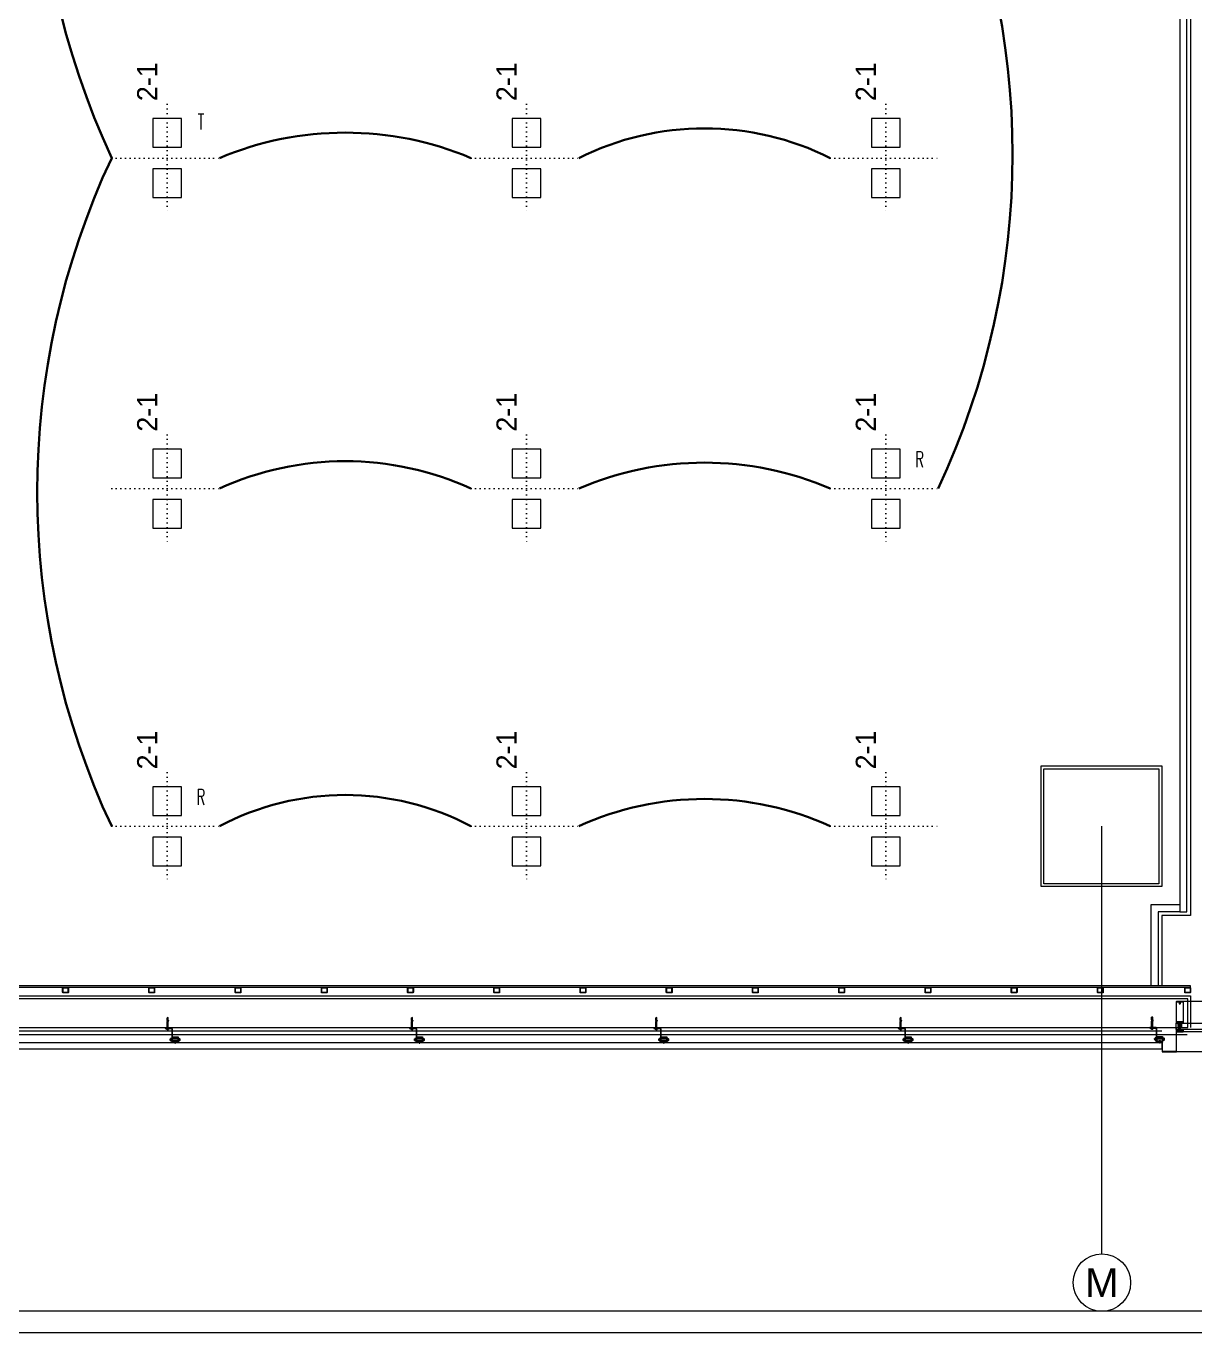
# Model space of a CAD drawing. Extents: x -2012 to 34975, y -1043 to 8321.
# Drawn here: x 25488 to 26301, y 0 to 909 of the extents above; entities that cross this region are included whole.
import ezdxf
from ezdxf.enums import TextEntityAlignment as Align

# ---------------------------------------------------------------- set-up
doc = ezdxf.new("R2010")
doc.units = 0
doc.header["$LTSCALE"] = 25
doc.header["$PDMODE"] = 1
doc.linetypes.add('DOT2', pattern=[0.125, 0, -0.125])
doc.linetypes.add('Grundrisse$0$AUSGEZOGEN', pattern=[2, 1, 1])
doc.layers.get('0').update_dxf_attribs({"color": 9, "lineweight": 9})
for name, color, linetype, lineweight in [('00', 9, 'Continuous', 9), ('01', 9, 'Continuous', 9), ('06C', 9, 'Continuous', 9), ('06D', 9, 'Continuous', 9), ('10', 9, 'Continuous', 9), ('10A', 9, 'Continuous', 9), ('11', 9, 'Continuous', 9), ('14', 9, 'Continuous', 9), ('15', 9, 'Continuous', 9), ('24', 9, 'Continuous', 9), ('31', 9, 'Continuous', 9), ('33', 9, 'BATTING', 9), ('40A', 9, 'Continuous', 9), ('E-KABLO', 7, 'Continuous', 30), ('E-LİNYE', 7, 'Continuous', 30)]:
    doc.layers.add(name, color=color, linetype=linetype, lineweight=lineweight)
doc.styles.add('Arial', font='arial.ttf', dxfattribs={"height": 2.5})
doc.styles.add('E-YAZI', font='txttw.shx')
doc.styles.add('TX-TEXT', font='')
doc.styles.get('TX-TEXT').set_extended_font_data('TrSah Futura Lt BT')
doc.linetypes.add('BATTING', pattern='A,0.0001,-0.1,[134,ltypeshp.shx,S=0.1,R=0,X=-0.1,Y=0],-0.2,[134,ltypeshp.shx,S=0.1,R=180,X=0.1,Y=0],-0.1', length=0.4001)

# ---------------------------------------------------------------- blocks, each defined once
blk = doc.blocks.new('p-kolon-80x80-vw')
at = {"layer": '01'}
blk.add_lwpolyline([(-40, -40), (-40, 40), (40, 40), (40, -40)], close=True, dxfattribs=at)
blk = doc.blocks.new('p-profil-21')
at = {"layer": '10A', "linetype": 'Continuous'}
for points in [[(2.39, 20.82), (2.34, 20.87), (-2.34, 20.87), (-2.39, 20.82), (-2.39, 20.21), (-2.3, 20.18), (-2.28, 20.12), (-2.39, 19.8), (-2.5, 19.8), (-2.5, 20.85), (-2.45, 20.96), (-2.35, 21), (2.35, 21), (2.46, 20.95), (2.5, 20.85), (2.5, 19.8), (2.39, 19.8), (2.28, 20.12), (2.3, 20.18), (2.39, 20.21)], [(-2.07, 19.94), (-1.95, 19.94), (-1.95, 19.88), (-2.03, 19.8), (-2.35, 19.8), (-2.25, 20.17), (-2.25, 20.2), (-2.27, 20.23), (-2.33, 20.26), (-2.35, 20.31), (-2.27, 20.47), (-2.2, 20.61), (-2.13, 20.78), (-2.1, 20.79), (-2.07, 20.78), (-2.05, 20.74), (-2.05, 20.4), (-2, 20.35), (-1.08, 20.35), (-0.98, 20.25), (-0.98, 20.1), (-0.88, 20), (-0.03, 20), (0, 19.98), (0.02, 20), (0.88, 20), (0.98, 20.1), (0.98, 20.25), (1.08, 20.35), (2, 20.35), (2.05, 20.4), (2.05, 20.74), (2.07, 20.78), (2.1, 20.79), (2.14, 20.77), (2.21, 20.58), (2.26, 20.48), (2.35, 20.3), (2.33, 20.27), (2.27, 20.23), (2.25, 20.2), (2.25, 20.18), (2.35, 19.8), (2.03, 19.8), (1.95, 19.88), (1.95, 19.94), (2.07, 19.94), (2.07, 20.1), (1.97, 20.2), (1.13, 20.2), (1.13, 19.94), (1.25, 19.94), (1.25, 19.88), (1.17, 19.8), (-1.17, 19.8), (-1.25, 19.88), (-1.25, 19.94), (-1.13, 19.94), (-1.13, 20.2), (-1.97, 20.2), (-2.07, 20.1)], [(2.5, 14.75), (2.5, 0.15), (2.46, 0.05), (2.35, 0), (-2.35, 0), (-2.47, 0.06), (-2.5, 0.15), (-2.5, 14.75), (-2.3, 14.75), (-2.22, 14.67), (-2.22, 14.61), (-2.34, 14.61), (-2.34, 14.38), (-1.9, 14.38), (-1.87, 14.36), (-1.85, 14.38), (-1.4, 14.38), (-1.4, 14.61), (-1.52, 14.61), (-1.52, 14.67), (-1.44, 14.75), (-1.08, 14.75), (-1.08, 14.63), (-1.2, 14.63), (-1.2, 14.42), (-0.65, 14.42), (-0.53, 14.48), (-0.5, 14.57), (-0.5, 15.7), (-0.45, 15.75), (-0.35, 15.75), (-0.25, 15.65), (-0.25, 15.56), (-0.2, 15.53), (-0.2, 15.41), (-0.25, 15.38), (-0.2, 15.35), (-0.2, 15.23), (-0.25, 15.2), (-0.2, 15.17), (-0.2, 15.05), (-0.25, 15.02), (-0.2, 14.99), (-0.2, 14.87), (-0.25, 14.84), (-0.2, 14.81), (-0.2, 14.69), (-0.25, 14.66), (-0.2, 14.63), (-0.2, 14.59), (-0.09, 14.4), (0, 14.35), (0.09, 14.4), (0.2, 14.59), (0.2, 14.72), (0.25, 14.75), (0.2, 14.78), (0.2, 14.9), (0.25, 14.93), (0.2, 14.96), (0.2, 15.08), (0.25, 15.11), (0.2, 15.14), (0.2, 15.26), (0.25, 15.29), (0.2, 15.32), (0.2, 15.44), (0.25, 15.47), (0.2, 15.5), (0.2, 15.62), (0.25, 15.65), (0.37, 15.75), (0.45, 15.75), (0.5, 15.7), (0.5, 14.57), (0.56, 14.45), (0.65, 14.42), (1.22, 14.42), (1.22, 14.63), (1.1, 14.63), (1.1, 14.75), (1.46, 14.75), (1.54, 14.67), (1.54, 14.61), (1.42, 14.61), (1.42, 14.38), (1.86, 14.38), (1.89, 14.36), (1.91, 14.38), (2.36, 14.38), (2.36, 14.61), (2.24, 14.61), (2.24, 14.67), (2.32, 14.75)]]:
    blk.add_lwpolyline(points, close=True, dxfattribs=at)
at = {"layer": '10A', "linetype": 'Grundrisse$0$AUSGEZOGEN'}
for points in [[(-0.94, 18.2), (-0.89, 18.22), (-0.5, 18.27), (-0.5, 18.16), (-0.55, 18.11), (-0.58, 18.09), (-0.9, 18.09), (-1.05, 18), (-1.1, 17.89), (-1.13, 17.55), (-1.13, 17.54), (-1.16, 17.53), (-1.18, 17.55), (-1.18, 17.9), (-1.18, 17.91), (-1.17, 17.96), (-1.15, 18), (-1.13, 18.05), (-1.1, 18.09), (-1.06, 18.12), (-1.02, 18.16), (-0.98, 18.18)], [(0.5, 15.78), (0.32, 15.78), (0.22, 15.72), (0.19, 15.58), (0.2, 15.41), (0.21, 15.24), (0.21, 15.16), (0.24, 15.13), (0.2, 15.1), (0.2, 15.06), (0.19, 14.88), (0.19, 14.83), (0.17, 14.77), (0.09, 14.63), (0, 14.58), (-0.09, 14.63), (-0.17, 14.77), (-0.19, 14.83), (-0.19, 14.88), (-0.2, 15.06), (-0.2, 15.1), (-0.23, 15.13), (-0.21, 15.16), (-0.21, 15.24), (-0.2, 15.41), (-0.19, 15.58), (-0.23, 15.73), (-0.32, 15.78), (-0.5, 15.78), (-0.5, 18.61), (-0.48, 18.69), (-0.37, 18.93), (-0.37, 18.96), (-0.4, 18.97), (-0.47, 18.96), (-0.49, 18.97), (-0.5, 19.02), (-0.5, 19.56), (-0.4, 19.66), (-0.29, 19.63), (-0.27, 19.52), (-0.34, 19.52), (-0.37, 19.49), (-0.37, 19.2), (-0.34, 19.13), (-0.03, 18.82), (0, 18.81), (0.04, 18.82), (0.34, 19.13), (0.37, 19.2), (0.37, 19.49), (0.34, 19.52), (0.26, 19.52), (0.29, 19.63), (0.36, 19.66), (0.47, 19.63), (0.5, 19.56), (0.5, 18.99), (0.47, 18.96), (0.4, 18.97), (0.38, 18.96), (0.37, 18.93), (0.48, 18.69), (0.5, 18.61)], [(0.92, 18.21), (0.88, 18.22), (0.5, 18.27), (0.5, 18.16), (0.55, 18.11), (0.58, 18.09), (0.89, 18.09), (1.04, 18), (1.08, 17.89), (1.11, 17.56), (1.12, 17.54), (1.15, 17.53), (1.17, 17.55), (1.17, 17.9), (1.17, 17.91), (1.16, 17.96), (1.14, 18), (1.12, 18.05), (1.09, 18.09), (1.05, 18.13), (1.01, 18.16), (0.97, 18.18)], [(-0.94, 17.32), (-0.89, 17.34), (-0.5, 17.39), (-0.5, 17.28), (-0.55, 17.23), (-0.58, 17.21), (-0.9, 17.21), (-1.05, 17.12), (-1.1, 17.01), (-1.13, 16.67), (-1.13, 16.66), (-1.16, 16.65), (-1.18, 16.67), (-1.18, 17.02), (-1.18, 17.03), (-1.17, 17.08), (-1.15, 17.12), (-1.13, 17.17), (-1.1, 17.21), (-1.06, 17.24), (-1.02, 17.28), (-0.98, 17.3)], [(-0.94, 16.44), (-0.89, 16.46), (-0.5, 16.51), (-0.5, 16.4), (-0.55, 16.35), (-0.58, 16.33), (-0.9, 16.33), (-1.05, 16.24), (-1.1, 16.13), (-1.13, 15.79), (-1.13, 15.78), (-1.16, 15.77), (-1.18, 15.79), (-1.18, 16.14), (-1.18, 16.15), (-1.17, 16.2), (-1.15, 16.24), (-1.13, 16.29), (-1.1, 16.33), (-1.06, 16.36), (-1.02, 16.4), (-0.98, 16.42)], [(0.92, 17.33), (0.88, 17.34), (0.5, 17.39), (0.5, 17.28), (0.55, 17.23), (0.58, 17.21), (0.89, 17.21), (1.04, 17.12), (1.08, 17.01), (1.11, 16.68), (1.12, 16.66), (1.15, 16.65), (1.17, 16.67), (1.17, 17.02), (1.17, 17.03), (1.16, 17.08), (1.14, 17.12), (1.12, 17.17), (1.09, 17.21), (1.05, 17.25), (1.01, 17.28), (0.97, 17.3)], [(0.92, 16.45), (0.88, 16.46), (0.5, 16.51), (0.5, 16.4), (0.55, 16.35), (0.58, 16.33), (0.89, 16.33), (1.04, 16.24), (1.08, 16.13), (1.11, 15.8), (1.12, 15.78), (1.15, 15.77), (1.17, 15.79), (1.17, 16.14), (1.17, 16.15), (1.16, 16.2), (1.14, 16.24), (1.12, 16.29), (1.09, 16.33), (1.05, 16.37), (1.01, 16.4), (0.97, 16.42)]]:
    blk.add_lwpolyline(points, close=True, dxfattribs=at)
at = {"layer": '10A', "linetype": 'Continuous'}
blk.add_lwpolyline([(2.29, 14.15), (-2.29, 14.15), (-2.29, 0.21), (-0.16, 0.21), (-0.11, 0.26), (-0.11, 0.72), (-0.17, 0.78), (-0.22, 0.8), (-0.27, 0.83), (-0.31, 0.87), (-0.35, 0.91), (-0.38, 0.95), (-0.41, 1), (-0.43, 1.05), (-0.45, 1.1), (-0.46, 1.16), (-0.46, 1.21), (-0.45, 1.27), (-0.44, 1.32), (-0.42, 1.38), (-0.4, 1.43), (-0.37, 1.47), (-0.33, 1.51), (-0.29, 1.55), (-0.18, 1.56), (-0.13, 1.48), (-0.13, 1.34), (-0.16, 1.32), (-0.18, 1.33), (-0.22, 1.22), (-0.18, 1.08), (-0.16, 1.08), (-0.14, 1.07), (-0.12, 1), (0.01, 0.96), (0.11, 1), (0.12, 1.07), (0.15, 1.08), (0.16, 1.07), (0.2, 1.22), (0.16, 1.32), (0.15, 1.32), (0.12, 1.33), (0.11, 1.35), (0.11, 1.48), (0.18, 1.58), (0.27, 1.55), (0.31, 1.51), (0.35, 1.47), (0.38, 1.43), (0.41, 1.38), (0.42, 1.32), (0.44, 1.27), (0.44, 1.21), (0.44, 1.16), (0.43, 1.1), (0.42, 1.05), (0.39, 1), (0.37, 0.95), (0.33, 0.91), (0.29, 0.87), (0.25, 0.83), (0.2, 0.8), (0.15, 0.78), (0.09, 0.72), (0.09, 0.26), (0.14, 0.21), (2.29, 0.21), (2.29, 14.15)], dxfattribs=at)
blk = doc.blocks.new('p-cephe-birincikat-onkisim')
at = {"layer": '06D'}
for points in [[(-240, -3762), (-903.15, -3762)], [(-240, -3783), (-903.15, -3783)], [(-240, -3797), (-908.15, -3797)]]:
    blk.add_lwpolyline(points, dxfattribs=at)
at = {"layer": '15', "linetype": 'Continuous'}
blk.add_lwpolyline([(-908.03, -3777), (-742.27, -3777), (-742.27, -3781.5), (-908.03, -3781.5)], close=True, dxfattribs=at)
at = {"xscale": -1, "rotation": 180}
blk.add_blockref('p-profil-21', (-905.5, -3762), dxfattribs=at)
blk = doc.blocks.new('cxvxv')
for p, q in [((-21988.4, 8560.98, 0), (-21988.4, 8560.32, 0)), ((-21988.4, 8560.32, 0), (-21986.64, 8560.32, 0)), ((-21986.86, 8561.07, 0), (-21988.18, 8561.07, 0)), ((-21988.02, 8561.25, 0), (-21987.03, 8561.3, 0)), ((-21988.02, 8561.25, 0), (-21988, 8561.26, 0)), ((-21988, 8561.23, 0), (-21988.02, 8561.25, 0)), ((-21988.02, 8561.13, 0), (-21987.03, 8561.19, 0)), ((-21988.02, 8561.13, 0), (-21988, 8561.14, 0)), ((-21988, 8561.11, 0), (-21988.02, 8561.13, 0)), ((-21988.02, 8560.32, 0), (-21987.02, 8560.32, 0)), ((-21988.02, 8560.28, 0), (-21988.02, 8560.32, 0)), ((-21988.02, 8560.11, 0), (-21988.02, 8555.61, 0)), ((-21988, 8561.3, 0), (-21987.94, 8561.35, 0)), ((-21988, 8561.26, 0), (-21988, 8561.3, 0)), ((-21988, 8561.14, 0), (-21988, 8561.23, 0)), ((-21988, 8561.07, 0), (-21988, 8561.11, 0)), ((-21987.96, 8560.98, 0), (-21987.96, 8560.32, 0)), ((-21987.54, 8561.35, 0), (-21987.94, 8561.35, 0)), ((-21987.7, 8561.05, 0), (-21987.7, 8561.08, 0)), ((-21987.7, 8561.07, 0), (-21987.7, 8561.07, 0)), ((-21987.54, 8561.35, 0), (-21987.1, 8561.35, 0)), ((-21987.03, 8561.3, 0), (-21987.1, 8561.35, 0)), ((-21987.08, 8560.64, 0), (-21987.08, 8560.98, 0)), ((-21987.08, 8560.64, 0), (-21987.08, 8560.32, 0)), ((-21987.06, 8560.32, 0), (-21987.06, 8560.28, 0)), ((-21987.06, 8555.61, 0), (-21987.06, 8560.11, 0)), ((-21987.05, 8561.32, 0), (-21987.03, 8561.3, 0)), ((-21987.03, 8561.3, 0), (-21987.05, 8561.28, 0)), ((-21987.03, 8561.3, 0), (-21987.05, 8561.29, 0)), ((-21987.05, 8561.28, 0), (-21987.05, 8561.2, 0)), ((-21987.05, 8561.2, 0), (-21987.03, 8561.19, 0)), ((-21987.03, 8561.19, 0), (-21987.05, 8561.17, 0)), ((-21987.05, 8561.17, 0), (-21987.05, 8561.08, 0)), ((-21987.05, 8561.08, 0), (-21987.03, 8561.07, 0)), ((-21987.02, 8560.32, 0), (-21987.02, 8560.28, 0)), ((-21987.02, 8555.61, 0), (-21987.02, 8560.11, 0)), ((-21986.64, 8560.32, 0), (-21986.64, 8560.98, 0)), ((-21988.4, 8555.4, 0), (-21986.64, 8555.4, 0)), ((-21988.4, 8554.74, 0), (-21988.4, 8555.4, 0)), ((-21986.86, 8554.65, 0), (-21988.17, 8554.65, 0)), ((-21988.02, 8555.44, 0), (-21988.02, 8555.4, 0)), ((-21988.02, 8555.4, 0), (-21987.02, 8555.4, 0)), ((-21987.96, 8554.74, 0), (-21987.96, 8555.4, 0)), ((-21987.08, 8555.08, 0), (-21987.08, 8555.4, 0)), ((-21987.08, 8555.08, 0), (-21987.08, 8554.74, 0)), ((-21987.06, 8555.4, 0), (-21987.06, 8555.44, 0)), ((-21987.02, 8555.4, 0), (-21987.02, 8555.44, 0)), ((-21986.64, 8555.4, 0), (-21986.64, 8554.74, 0))]:
    blk.add_line(p, q)
at = {"elevation": 0}
for points in [[(-21986.3, 8560.11), (-21988.7, 8560.11), (-21988.7, 8560.28), (-21986.3, 8560.28)], [(-21986.3, 8555.61), (-21988.7, 8555.61), (-21988.7, 8555.44), (-21986.3, 8555.44)]]:
    blk.add_lwpolyline(points, close=True, dxfattribs=at)
for points in [[(-21987.98, 8560.28), (-21987.98, 8560.32)], [(-21987.98, 8560.11), (-21987.98, 8555.61)], [(-21987.98, 8555.44), (-21987.98, 8555.4)]]:
    blk.add_lwpolyline(points, dxfattribs=at)
for centre, radius, start, end in [((-21988.18, 8560.75, 0), 0.315, 45.8497, 134.1503), ((-21987.52, 8559.95, 0), 1.12, 66.87008, 113.12992), ((-21987.52, 8559.95, 0), 1.12, 66.87008, 113.12992), ((-21986.86, 8560.76, 0), 0.313, 45.44896, 134.55104), ((-21988.18, 8554.97, 0), 0.315, 225.8497, 314.1503), ((-21987.52, 8555.77, 0), 1.12, 246.87008, 293.12992), ((-21987.52, 8555.77, 0), 1.12, 246.87008, 293.12992), ((-21986.86, 8554.96, 0), 0.313, 225.44896, 314.55104)]:
    blk.add_arc(centre, radius, start, end)
blk = doc.blocks.new('VIDA')
for p, q in [((-18072, 6523.9), (-18071.9, 6524)), ((-18071.9, 6523.8), (-18072, 6523.9)), ((-18071.9, 6524), (-18070.1, 6524.7)), ((-18069.6, 6522.9), (-18071.9, 6523.8)), ((-18069.7, 6524.9), (-18070.6, 6523.2)), ((-18070.6, 6523.2), (-18070.1, 6524.7)), ((-18070.1, 6524.7), (-18069.9, 6525.1)), ((-18069.9, 6525.1), (-18070.1, 6524.1)), ((-18070.1, 6524.1), (-18070, 6524.3)), ((-18070, 6524.3), (-18069.8, 6525.1)), ((-18069.9, 6525.1), (-18069.8, 6525.1)), ((-18069.8, 6525.1), (-18069.7, 6524.9)), ((-18069.7, 6524.9), (-18069.3, 6525)), ((-18069.6, 6522.8), (-18069.1, 6525)), ((-18069.6, 6522.8), (-18069.6, 6522.9)), ((-18069.4, 6522.4), (-18069.6, 6522.8)), ((-18068.9, 6525.3), (-18069.4, 6522.4)), ((-18069.3, 6522.4), (-18069.4, 6522.4)), ((-18069.3, 6522.4), (-18068.9, 6525.3)), ((-18069.3, 6525), (-18069.1, 6525)), ((-18069.1, 6522.8), (-18069.3, 6522.4)), ((-18069.1, 6525), (-18068.9, 6525.3)), ((-18068.7, 6522.8), (-18069.1, 6522.8)), ((-18068.9, 6525.3), (-18068.9, 6525.3)), ((-18068.9, 6525.3), (-18068.7, 6525)), ((-18068.7, 6522.8), (-18068.2, 6525)), ((-18068.7, 6525), (-18068.2, 6525)), ((-18068.5, 6522.4), (-18068.7, 6522.8)), ((-18068, 6525.3), (-18068.5, 6522.4)), ((-18068.4, 6522.4), (-18068.5, 6522.4)), ((-18068.4, 6522.4), (-18067.9, 6525.3)), ((-18068.2, 6522.8), (-18068.4, 6522.4)), ((-18068.2, 6522.8), (-18068.4, 6522.4)), ((-18068.2, 6525), (-18068, 6525.3)), ((-18067.7, 6525), (-18068.2, 6522.8)), ((-18067.7, 6522.8), (-18068.2, 6522.8)), ((-18067.9, 6525.3), (-18068, 6525.3)), ((-18067.9, 6525.3), (-18067.7, 6525)), ((-18067.7, 6522.8), (-18067.2, 6525)), ((-18067.7, 6525), (-18067.2, 6525)), ((-18067.5, 6522.4), (-18067.7, 6522.8)), ((-18067, 6525.3), (-18067.5, 6522.4)), ((-18067.4, 6522.4), (-18067.5, 6522.4)), ((-18067.4, 6522.4), (-18066.9, 6525.3)), ((-18067.2, 6522.8), (-18067.4, 6522.4)), ((-18067.2, 6522.8), (-18067.4, 6522.4)), ((-18067.2, 6525), (-18067, 6525.3)), ((-18066.7, 6525), (-18067.2, 6522.8)), ((-18066.7, 6522.8), (-18067.2, 6522.8)), ((-18066.9, 6525.3), (-18067, 6525.3)), ((-18066.9, 6525.3), (-18066.7, 6525)), ((-18066.3, 6525), (-18066.7, 6525)), ((-18066.7, 6522.8), (-18066.3, 6525)), ((-18066.5, 6522.4), (-18066.7, 6522.8)), ((-18066.1, 6525.3), (-18066.5, 6522.4)), ((-18066.5, 6522.4), (-18066, 6525.3)), ((-18066.3, 6522.8), (-18066.5, 6522.4)), ((-18066.3, 6522.8), (-18066.5, 6522.4)), ((-18066.5, 6522.4), (-18066.5, 6522.4)), ((-18066.3, 6525), (-18066.1, 6525.3)), ((-18065.8, 6525), (-18066.3, 6522.8)), ((-18066.3, 6522.8), (-18065.8, 6522.8)), ((-18066, 6525.3), (-18066.1, 6525.3)), ((-18066, 6525.3), (-18065.8, 6525)), ((-18065.8, 6522.8), (-18065.3, 6525)), ((-18065.8, 6525), (-18065.3, 6525)), ((-18065.6, 6522.4), (-18065.8, 6522.8)), ((-18065.1, 6525.3), (-18065.6, 6522.4)), ((-18065.5, 6522.4), (-18065.6, 6522.4)), ((-18065.5, 6522.4), (-18065, 6525.3)), ((-18065.3, 6522.8), (-18065.5, 6522.4)), ((-18065.3, 6522.8), (-18065.5, 6522.4)), ((-18065.3, 6525), (-18065.1, 6525.3)), ((-18064.8, 6525), (-18065.3, 6522.8)), ((-18064.8, 6522.8), (-18065.3, 6522.8)), ((-18065.1, 6525.3), (-18065, 6525.3)), ((-18065, 6525.3), (-18064.8, 6525)), ((-18064.8, 6525), (-18064.3, 6525)), ((-18064.8, 6522.8), (-18064.3, 6525)), ((-18064.6, 6522.4), (-18064.8, 6522.8)), ((-18064.1, 6525.3), (-18064.6, 6522.4)), ((-18064.5, 6522.4), (-18064.6, 6522.4)), ((-18064.5, 6522.4), (-18064, 6525.3)), ((-18064.3, 6522.8), (-18064.5, 6522.4)), ((-18064.3, 6522.8), (-18064.5, 6522.4)), ((-18064.3, 6525), (-18064.1, 6525.3)), ((-18063.8, 6525), (-18064.3, 6522.8)), ((-18063.8, 6522.8), (-18064.3, 6522.8)), ((-18064, 6525.3), (-18064.1, 6525.3)), ((-18064, 6525.3), (-18063.8, 6525)), ((-18063.8, 6522.8), (-18062, 6525)), ((-18062, 6525), (-18063.8, 6525)), ((-18063.6, 6522.4), (-18063.8, 6522.8)), ((-18063.6, 6522.4), (-18061.7, 6525.3)), ((-18061.8, 6525.3), (-18063.6, 6522.4)), ((-18062, 6522.8), (-18063.6, 6522.4)), ((-18062, 6522.8), (-18063.6, 6522.4)), ((-18063.6, 6522.4), (-18063.6, 6522.4)), ((-18061.5, 6525), (-18063.4, 6522.8)), ((-18063.4, 6522.8), (-18061.5, 6522.8)), ((-18061.7, 6525.3), (-18063.2, 6525.3)), ((-18062.7, 6522.4), (-18061.5, 6522.8)), ((-18062.6, 6522.4), (-18062.1, 6525.3)), ((-18062.4, 6522.8), (-18062.6, 6522.4)), ((-18062.4, 6522.8), (-18062.6, 6522.4)), ((-18062.6, 6522.4), (-18061.3, 6522.4)), ((-18062.4, 6525), (-18062.2, 6525.3)), ((-18061.5, 6525), (-18062.4, 6525)), ((-18061.5, 6522.8), (-18062.4, 6525)), ((-18061.9, 6525), (-18062.4, 6522.8)), ((-18061.9, 6522.8), (-18062.4, 6522.8)), ((-18062.2, 6525.3), (-18062.1, 6525.3)), ((-18062.2, 6525.3), (-18061.3, 6522.4)), ((-18062.1, 6525.3), (-18061.9, 6525)), ((-18062, 6525), (-18061.8, 6525.3)), ((-18061.9, 6525), (-18061.4, 6525)), ((-18061.9, 6522.8), (-18061.4, 6525)), ((-18061.7, 6522.4), (-18061.9, 6522.8)), ((-18061.2, 6525.3), (-18061.7, 6522.4)), ((-18061.7, 6525.3), (-18061.5, 6525)), ((-18061.6, 6522.4), (-18061.7, 6522.4)), ((-18061.6, 6522.4), (-18061.2, 6525.3)), ((-18061.4, 6522.8), (-18061.6, 6522.4)), ((-18061.4, 6522.8), (-18061.6, 6522.4)), ((-18061.4, 6525), (-18061.2, 6525.3)), ((-18061, 6525), (-18061.4, 6522.8)), ((-18060.9, 6522.8), (-18061.4, 6522.8)), ((-18061.2, 6525.3), (-18061, 6525)), ((-18061.2, 6525.3), (-18061.2, 6525.3)), ((-18061, 6525), (-18060.5, 6525)), ((-18060.9, 6522.8), (-18060.5, 6525)), ((-18060.7, 6522.4), (-18060.9, 6522.8)), ((-18060.7, 6522.4), (-18060.2, 6525.3)), ((-18060.3, 6525.3), (-18060.7, 6522.4)), ((-18060.5, 6522.8), (-18060.7, 6522.4)), ((-18060.5, 6522.8), (-18060.7, 6522.4)), ((-18060.7, 6522.4), (-18060.7, 6522.4)), ((-18060.5, 6525), (-18060.3, 6525.3)), ((-18060, 6525), (-18060.5, 6522.8)), ((-18060.5, 6522.8), (-18060, 6522.8)), ((-18060.3, 6525.3), (-18060.2, 6525.3)), ((-18060.2, 6525.3), (-18060, 6525)), ((-18060, 6525), (-18059.5, 6525)), ((-18060, 6522.8), (-18059.5, 6525)), ((-18059.8, 6522.4), (-18060, 6522.8)), ((-18059.3, 6525.3), (-18059.8, 6522.4)), ((-18059.7, 6522.4), (-18059.8, 6522.4)), ((-18059.7, 6522.4), (-18059.2, 6525.3)), ((-18059.5, 6522.8), (-18059.7, 6522.4)), ((-18059.5, 6522.8), (-18059.7, 6522.4)), ((-18059.5, 6525), (-18059.3, 6525.3)), ((-18059.2, 6524), (-18059.5, 6522.8)), ((-18059.5, 6522.8), (-18059.2, 6522.8)), ((-18059.3, 6525.3), (-18059.2, 6525.3)), ((-18058.1, 6526.6), (-18059.2, 6526.6)), ((-18059.2, 6521.2), (-18059.2, 6526.6)), ((-18058.1, 6521.2), (-18059.2, 6521.2))]:
    blk.add_line(p, q)
for points in [[(-18068.7, 6525), (-18069.1, 6522.8)], [(-18057.2, 6524.3), (-18057.5, 6524), (-18057.5, 6523.8), (-18057.2, 6523.5)]]:
    blk.add_lwpolyline(points)
for centre, start, end in [((-18062.4, 6523.6), 7.50951, 35.24269), ((-18062.4, 6524.2), 324.75731, 352.49049)]:
    blk.add_arc(centre, 5.21, start, end)
blk = doc.blocks.new('çelik dübel')
at = {"ltscale": 7}
for p, q in [((-87.2, -2), (-85, 2)), ((-85, -6), (-85, 2)), ((-68, 2), (-85, 2)), ((-75, -6), (-75, 2)), ((-70, -6), (-70, 2)), ((-68, 3), (-58, 2)), ((-68, -7), (-68, 3)), ((-58, -6), (-58, 2)), ((-8.5, 2), (-58, 2)), ((-53, 1.5), (-58, 1.5)), ((-53, -6), (-53, 2)), ((-25, -6), (-25, 2)), ((-25, -6), (-23.9, 2)), ((-23, -6), (-21.9, 2)), ((-21, -6), (-19.9, 2)), ((-19, -6), (-17.9, 2)), ((-17, -6), (-15.9, 2)), ((-85, -6), (-87.2, -2)), ((-68, -6), (-85, -6)), ((-68, -7), (-58, -6)), ((-53, -5.5), (-58, -5.5)), ((-8.5, -6), (-58, -6))]:
    blk.add_line(p, q, dxfattribs=at)
for p, q in [((-15, -6), (-13.9, 2)), ((-13, -6), (-11.9, 2)), ((-11, -6), (-10, 1.1)), ((-10, -9), (-10, 5)), ((-9, 5), (-10, 5)), ((-10, 3), (-10, 5)), ((-9, -9), (-9, 5)), ((-8.5, 2), (-8.5, 3)), ((-8.5, -4), (-8.5, 0)), ((-5, 4), (-7.5, 4)), ((-5, 1), (-7.5, 1)), ((-4, 2), (-4, 3)), ((-1, 2), (-4, 2)), ((-4, -4), (-4, 0)), ((-3, -6), (-1.9, 2)), ((-1, -6), (0, 1.1)), ((0, -5), (0, 1)), ((-10, -7), (-10, -9.1)), ((-9, -9), (-10, -9)), ((-8.5, -6), (-8.5, -7)), ((-5, -5), (-7.5, -5)), ((-5, -8), (-7.5, -8)), ((-4, -6), (-4, -7)), ((-1, -6), (-4, -6))]:
    blk.add_line(p, q)
for points in [[(-68, 0.6), (-67.4, 0.4), (-67, 0.1), (-66.6, -0.3), (-66.2, -0.8), (-65.9, -1.3), (-65.7, -1.9), (-65.4, -2.3), (-65.2, -2.8), (-65, -3.1), (-64.8, -3.3), (-64.6, -3.5), (-64.4, -3.6), (-64.2, -3.5), (-63.9, -3.5), (-63.7, -3.3), (-63.5, -3.1), (-63.2, -2.9), (-62.9, -2.6), (-62.7, -2.3), (-62.4, -2), (-62.1, -1.7), (-61.9, -1.4), (-61.6, -1.1), (-61.4, -0.9), (-61.2, -0.7), (-61, -0.6), (-60.8, -0.5), (-60.6, -0.5), (-60.4, -0.5), (-60.3, -0.7), (-60.1, -0.9), (-59.9, -1.1), (-59.8, -1.5), (-59.6, -1.9), (-59.4, -2.3), (-59.2, -2.7), (-58.9, -3), (-58.7, -3.3), (-58.4, -3.5), (-58, -3.5)], [(-68, -0.5), (-68, -0.5), (-67.9, -0.5), (-67.9, -0.5), (-67.8, -0.5), (-67.8, -0.6), (-67.7, -0.6), (-67.7, -0.6), (-67.6, -0.7), (-67.6, -0.7), (-67.6, -0.8), (-67.5, -0.8), (-67.5, -0.8), (-67.5, -0.9), (-67.4, -0.9), (-67.4, -0.9), (-67.3, -1), (-67.3, -1), (-67.3, -1.1), (-67.2, -1.1), (-67.2, -1.2), (-67.2, -1.2), (-67.1, -1.3), (-67.1, -1.3), (-67.1, -1.4), (-67, -1.4), (-67, -1.5), (-67, -1.5), (-66.9, -1.6), (-66.9, -1.6), (-66.9, -1.7), (-66.9, -1.7), (-66.8, -1.8), (-66.8, -1.9), (-66.8, -1.9), (-66.7, -2), (-66.7, -2), (-66.7, -2.1), (-66.6, -2.2), (-66.6, -2.2), (-66.6, -2.3), (-66.6, -2.3), (-66.5, -2.4), (-66.5, -2.5), (-66.5, -2.5), (-66.4, -2.6), (-66.4, -2.7), (-66.4, -2.7), (-66.3, -2.8), (-66.3, -2.8), (-66.3, -2.9), (-66.3, -3), (-66.2, -3), (-66.2, -3.1), (-66.2, -3.1), (-66.1, -3.2), (-66.1, -3.2), (-66.1, -3.3), (-66, -3.4), (-66, -3.4), (-66, -3.5), (-65.9, -3.5), (-65.9, -3.6), (-65.9, -3.6), (-65.8, -3.7), (-65.8, -3.7), (-65.7, -3.8), (-65.7, -3.8), (-65.7, -3.9), (-65.6, -3.9), (-65.6, -4), (-65.5, -4), (-65.5, -4.1), (-65.4, -4.1), (-65.4, -4.1), (-65.3, -4.2), (-65.3, -4.2), (-65.2, -4.3), (-65.2, -4.3), (-65.1, -4.3), (-65, -4.4), (-65, -4.4), (-64.9, -4.4), (-64.9, -4.4), (-64.8, -4.5), (-64.7, -4.5), (-64.7, -4.5), (-64.6, -4.5), (-64.5, -4.5), (-64.5, -4.5), (-64.4, -4.5), (-64.3, -4.5), (-64.3, -4.5), (-64.2, -4.5), (-64.1, -4.5), (-64.1, -4.5), (-64, -4.5), (-64, -4.5), (-63.9, -4.5), (-63.8, -4.5), (-63.8, -4.5), (-63.7, -4.4), (-63.7, -4.4), (-63.6, -4.4), (-63.6, -4.4), (-63.5, -4.4), (-63.4, -4.3), (-63.4, -4.3), (-63.3, -4.3), (-63.3, -4.3), (-63.3, -4.2), (-63.2, -4.2), (-63.2, -4.2), (-63.1, -4.1), (-63.1, -4.1), (-63, -4.1), (-63, -4), (-62.9, -4), (-62.9, -4), (-62.9, -3.9), (-62.8, -3.9), (-62.8, -3.9), (-62.7, -3.8), (-62.7, -3.8), (-62.7, -3.8), (-62.6, -3.7), (-62.6, -3.7), (-62.5, -3.6), (-62.5, -3.6), (-62.5, -3.6), (-62.4, -3.5), (-62.4, -3.5), (-62.4, -3.5), (-62.3, -3.4), (-62.3, -3.4), (-62.2, -3.3), (-62.2, -3.3), (-62.2, -3.3), (-62.1, -3.2), (-62.1, -3.2), (-62.1, -3.1), (-62, -3.1), (-62, -3.1), (-62, -3), (-61.9, -3), (-61.9, -2.9), (-61.9, -2.9), (-61.8, -2.9), (-61.8, -2.8), (-61.7, -2.8), (-61.7, -2.7), (-61.7, -2.7), (-61.6, -2.6), (-61.6, -2.6), (-61.6, -2.6), (-61.5, -2.5), (-61.5, -2.5), (-61.5, -2.5), (-61.4, -2.4), (-61.4, -2.4), (-61.4, -2.3), (-61.3, -2.3), (-61.3, -2.3), (-61.3, -2.2), (-61.3, -2.2), (-61.2, -2.2), (-61.2, -2.1), (-61.2, -2.1), (-61.1, -2), (-61.1, -2), (-61.1, -2), (-61, -1.9), (-61, -1.9), (-61, -1.9), (-61, -1.9), (-60.9, -1.8), (-60.9, -1.8), (-60.9, -1.8), (-60.9, -1.8), (-60.9, -1.8), (-60.9, -1.7), (-60.8, -1.7), (-60.8, -1.7), (-60.8, -1.7), (-60.8, -1.7), (-60.8, -1.7), (-60.8, -1.8), (-60.7, -1.8), (-60.7, -1.8), (-60.7, -1.8), (-60.7, -1.9), (-60.7, -1.9), (-60.7, -1.9), (-60.6, -2), (-60.6, -2), (-60.6, -2.1), (-60.6, -2.1), (-60.6, -2.1), (-60.5, -2.2), (-60.5, -2.2), (-60.5, -2.3), (-60.5, -2.3), (-60.4, -2.4), (-60.4, -2.5), (-60.4, -2.5), (-60.4, -2.6), (-60.3, -2.6), (-60.3, -2.7), (-60.3, -2.7), (-60.3, -2.8), (-60.2, -2.8), (-60.2, -2.9), (-60.2, -3), (-60.1, -3), (-60.1, -3.1), (-60.1, -3.1), (-60, -3.2), (-60, -3.2), (-59.9, -3.3), (-59.9, -3.4), (-59.9, -3.4), (-59.8, -3.5), (-59.8, -3.5), (-59.7, -3.6), (-59.7, -3.6), (-59.6, -3.7), (-59.6, -3.8), (-59.5, -3.8), (-59.5, -3.9), (-59.4, -3.9), (-59.3, -4), (-59.3, -4), (-59.2, -4.1), (-59.1, -4.2), (-59, -4.2), (-58.9, -4.3), (-58.8, -4.3), (-58.6, -4.4), (-58.4, -4.4), (-58.2, -4.5), (-58, -4.5)]]:
    blk.add_lwpolyline(points)
for centre, start, end in [((-7.5, 3), 90, 180), ((-7.5, 2), 180, 270), ((-7.5, 0), 90, 180), ((-5, 3), 0, 90), ((-5, 2), 270, 0), ((-5, 0), 0, 90), ((-1, 1), 0, 90), ((-7.5, -4), 180, 270), ((-7.5, -6), 90, 180), ((-7.5, -7), 180, 270), ((-5, -4), 270, 0), ((-5, -6), 0, 90), ((-5, -7), 270, 0), ((-1, -5), 270, 0)]:
    blk.add_arc(centre, 1, start, end)
blk = doc.blocks.new('kjdol')
at = {"ltscale": 10, "elevation": -278.89}
blk.add_lwpolyline([(77394.12, 60089.89), (77403.28, 60089.89, 0.460237), (77404.18, 60090.79), (77404.18, 60094.89), (77403.78, 60094.89), (77403.78, 60091.29, -0.414214), (77402.78, 60090.29), (77394.12, 60090.29)], format="xyb", close=True, dxfattribs=at)
at = {"elevation": -249.79}
for points in [[(77397.97, 60089.9), (77397.97, 60085.9), (77393.97, 60085.9), (77393.97, 60089.9)], [(77397.77, 60089.7), (77397.77, 60086.1), (77394.17, 60086.1), (77394.17, 60089.7)]]:
    blk.add_lwpolyline(points, close=True, dxfattribs=at)
at = {"xscale": 0.1000000000058208, "yscale": 0.1000000000058208, "zscale": 0.1000000000058208, "rotation": 180}
blk.add_blockref('VIDA', (75587.75, 60740.29, -249.79), dxfattribs=at)
blk.add_blockref('cxvxv', (99383.5, 51530.11, -249.79))
at = {"extrusion": (0, 0, -1), "xscale": 0.1000000000058208, "yscale": 0.1000000000058208, "zscale": -0.0999999999999091}
blk.add_blockref('çelik dübel', (-77402.74, 60093.36, 459.25), dxfattribs=at)
blk = doc.blocks.new('cephekompozit2.kat')
at = {"layer": '10A'}
blk.add_lwpolyline([(3168.27, 25860.32), (3168.27, 25860.02), (3171.97, 25860.02), (3171.97, 25853.52), (3181.97, 25853.52), (3181.97, 25864.52), (3181.97, 25864.52), (3181.97, 25870.52), (3181.67, 25870.52), (3181.67, 25853.82), (3172.27, 25853.82), (3172.27, 25860.32), (3168.27, 25860.32)], dxfattribs=at)
blk.add_lwpolyline([(3171.72, 25855.52), (2343.25, 25855.52), (2343.25, 25860.02), (3171.72, 25860.02)], close=True, dxfattribs=at)
at = {"layer": '33', "ltscale": 0.2}
blk.add_lwpolyline([(3171.67, 25868.02), (2347.5, 25868.02), (2347.5, 25967.81), (687.5, 25967.81), (687.5, 27013.02), (687.37, 29553.02), (2347.5, 29553.02), (2347.5, 29653.02), (3181.67, 29653.02)], dxfattribs=at)
at = {"layer": '10', "rotation": 90}
for p in [(62573.17, -51533.95, 249.79), (62743.17, -51533.95, 249.79), (62913.17, -51533.95, 249.79), (63083.17, -51533.95, 249.79), (63258.17, -51533.65, 249.79)]:
    blk.add_blockref('kjdol', p, dxfattribs=at)
blk = doc.blocks.new('0_aks')
at = {"linetype": 'Continuous'}
blk.add_circle((0, 0), 2, dxfattribs=at)
at = {"style": 'Arial'}
blk.add_attdef('AKS', text='', height=2, dxfattribs=at).set_placement((0, 0), align=Align.MIDDLE_CENTER)
blk = doc.blocks.new('p-aks_vw')
at = {"layer": '24', "ltscale": 2}
blk.add_lwpolyline([(4840, 40), (4840, -257.5)], dxfattribs=at)
at = {"layer": '24', "xscale": 10, "yscale": 10, "zscale": 10}
blk.add_blockref('0_aks', (4840.29, -277.5), dxfattribs=at).add_auto_attribs({'AKS': 'M'})
blk = doc.blocks.new('Prf-40x40')
for points in [[(1.5, -2), (-1.5, -2, -0.414214), (-2, -1.5), (-2, 1.5, -0.414214), (-1.5, 2), (1.5, 2, -0.414214), (2, 1.5), (2, -1.5, -0.414214)], [(1.5, -1.7), (-1.5, -1.7, -0.414214), (-1.7, -1.5), (-1.7, 1.5, -0.414214), (-1.5, 1.7), (1.5, 1.7, -0.414214), (1.7, 1.5), (1.7, -1.5, -0.414214)]]:
    blk.add_lwpolyline(points, format="xyb", close=True)
blk.add_point((0, 0))
blk = doc.blocks.new('p-vw-aydınlatma2')
at = {"linetype": 'DOT2'}
for points in [[(0, 37.5), (0, -37.5)], [(-38.64, 0), (36.36, 0)]]:
    blk.add_lwpolyline(points, dxfattribs=at)
at = {"linetype": 'ByBlock'}
for points in [[(-10, 7.5), (10, 7.5), (10, 27.5), (-10, 27.5), (-10, 7.5)], [(-10, -27.5), (10, -27.5), (10, -7.5), (-10, -7.5), (-10, -27.5)]]:
    blk.add_lwpolyline(points, dxfattribs=at)
at = {"insert": (-20.94, 39.58), "char_height": 14, "width": 14.596, "attachment_point": 1, "rotation": 90, "style": 'TX-TEXT'}
blk.add_mtext('2-1', dxfattribs=at)

msp = doc.modelspace()

# ---------------------------------------------------------------- linework, layer by layer
at = {"layer": '00'}
msp.add_lwpolyline([(25475.84, 232.5), (25475.84, 312.5), (25455.84, 312.5), (25455.84, 212.5), (26295.84, 212.5), (26295.84, 232.5)], close=True, dxfattribs=at)
at = {"layer": '06C'}
msp.add_lwpolyline([(26277.84, 3964.26), (26277.84, 3914.5), (26297.84, 3914.5), (26297.84, 290.44), (26277.84, 290.44), (26277.83, 241.5)], dxfattribs=at)
at = {"layer": '06D', "elevation": 29.1}
msp.add_lwpolyline([(26297.31, 3997.5), (25450.84, 3997.5), (25450.84, 3897.5), (23790.84, 3897.5), (23790.84, 307.5), (25450.84, 307.5), (25450.84, 207.5), (26295.54, 207.5)], dxfattribs=at)
at = {"layer": '06D'}
msp.add_lwpolyline([(26290.34, 293), (26295.34, 293), (26295.34, 1470.5), (26290.34, 1470.5)], close=True, dxfattribs=at)
for points in [[(26270.34, 241.5), (26270.34, 298), (26290.34, 298)], [(26290.34, 293), (26275.34, 293), (26275.34, 241.5)]]:
    msp.add_lwpolyline(points, dxfattribs=at)
at = {"layer": '11', "elevation": -29.1}
msp.add_lwpolyline([(25477.84, 241.5), (25477.84, 240.5), (26297.81, 240.5), (26297.81, 241.5)], close=True, dxfattribs=at)
at = {"layer": '14'}
msp.add_lwpolyline([(26297.84, 3992.5), (26297.84, 3970.5), (25477.84, 3970.5), (25477.84, 234.5), (26297.84, 234.5), (26297.84, 212.5)], dxfattribs=at)
msp.add_lwpolyline([(26193.84, 394.5), (26277.84, 394.5), (26277.84, 310.5), (26193.84, 310.5)], close=True, dxfattribs=at)
at = {"layer": '40A'}
for points in [[(27980, 0), (20985, 0), (20985, 4205), (27980, 4205)], [(21065, 4190), (27440.06, 4190), (27440.06, 15), (21065, 15)]]:
    msp.add_lwpolyline(points, close=True, dxfattribs=at)
at = {"layer": 'E-KABLO', "color": 6}
for centre, radius, start, end in [((26054.4, 1052.5), 559, 155.14048, 204.85952), ((25626.21, 820), 547.77, 334.88423, 25.11577), ((25959.69, 642.45), 195.7, 63.44106, 116.55894), ((25709.69, 609.8), 225.38, 67.15511, 112.84489), ((26043.17, 585), 547.77, 154.88423, 205.11577), ((25709.69, 396.18), 210.38, 65.42261, 114.57739), ((25959.69, 384.38), 221.17, 66.69477, 113.30523), ((25709.69, 187.71), 186.58, 62.03196, 117.96804), ((25959.69, 160.93), 210.61, 65.45156, 114.54844)]:
    msp.add_arc(centre, radius, start, end, dxfattribs=at)

# ---------------------------------------------------------------- block references
for name, p in [('cephekompozit2.kat', (23106.14, -25658.02)), ('p-cephe-birincikat-onkisim', (27195.84, 3992.5)), ('p-kolon-80x80-vw', (26235.84, 352.5))]:
    msp.add_blockref(name, p)
at = {"layer": '10', "rotation": 180}
for p in [(25515.09, 238.5, -29.1), (25575.09, 238.5, -29.1), (25635.09, 238.5, -29.1), (25695.09, 238.5, -29.1), (25755.09, 238.5, -29.1), (25815.09, 238.5, -29.1), (25875.09, 238.5, -29.1), (25935.09, 238.5, -29.1), (25995.09, 238.5, -29.1), (26055.09, 238.5, -29.1), (26115.09, 238.5, -29.1), (26175.09, 238.5, -29.1), (26235.09, 238.5, -29.1), (26295.81, 238.5)]:
    msp.add_blockref('Prf-40x40', p, dxfattribs=at)
at = {"layer": '24'}
msp.add_blockref('p-aks_vw', (21395.84, 312.5), dxfattribs=at)
at = {"layer": '31', "linetype": 'ByBlock'}
for p in [(25585.84, 817.5), (25835.84, 817.5), (26085.84, 817.5), (25585.84, 587.5), (25835.84, 587.5), (26085.84, 587.5), (25585.84, 352.5), (25835.84, 352.5), (26085.84, 352.5)]:
    msp.add_blockref('p-vw-aydınlatma2', p, dxfattribs=at)

# ---------------------------------------------------------------- texts
at = {"layer": 'E-LİNYE', "color": 3, "linetype": 'Continuous', "style": 'E-YAZI', "width": 0.6}
for s, p in [('T', (25609.26, 842.89)), ('R', (26109.26, 607.89)), ('R', (25609.26, 372.89))]:
    msp.add_text(s, height=10.94, dxfattribs=at).set_placement(p, align=Align.MIDDLE_CENTER)

doc.saveas('drawing.dxf')
